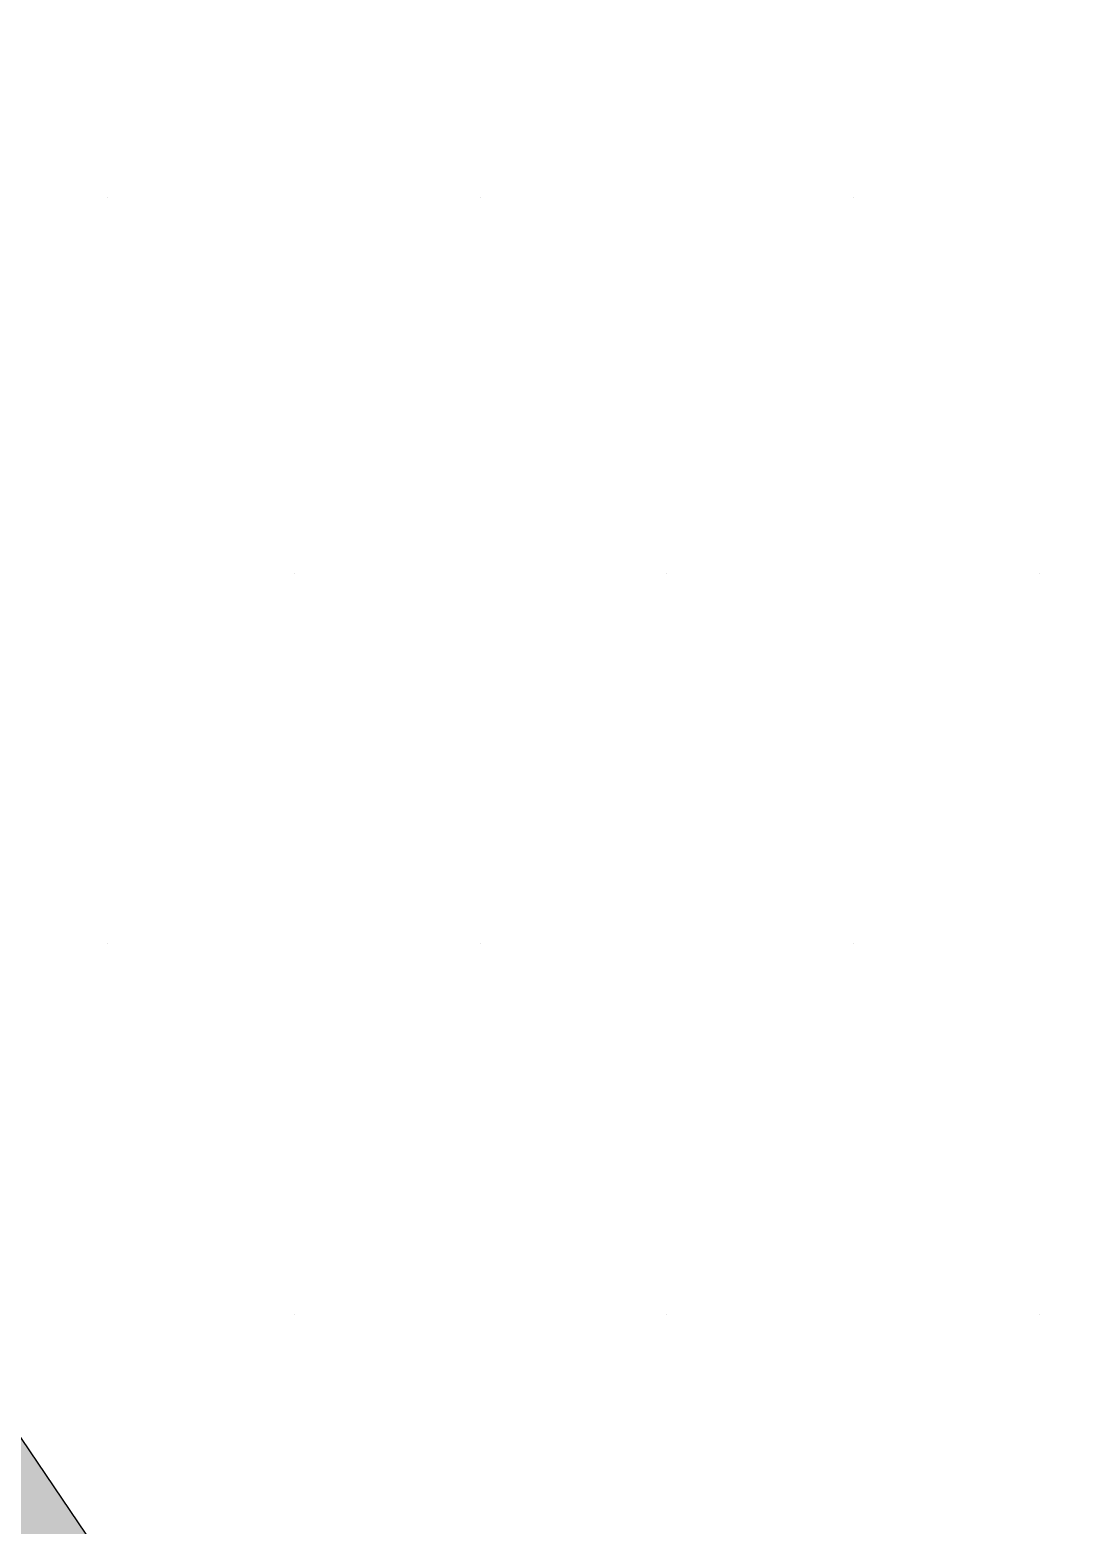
# Paper-space layout 'TOP_A1_00200_01-01-2017_MODELE' of a CAD drawing. Header units: millimetres. Extents: x -52 to 293, y -3 to 294.
# Drawn here: x -22.1408 to -21.885, y 70.6541 to 71.0223 of the extents above; entities that cross this region are included whole.
import ezdxf

# ---------------------------------------------------------------- set-up
doc = ezdxf.new("R2010")
doc.units = ezdxf.units.MM
doc.header["$LTSCALE"] = 2
doc.linetypes.add('CACHEX2', pattern=[0.75, 0.5, -0.25])
for name, color, linetype in [('CALQUE_7', 4, 'Continuous'), ('CARTOUCHE', 7, 'Continuous'), ('rosace', 7, 'Continuous')]:
    doc.layers.add(name, color=color, linetype=linetype)

# ---------------------------------------------------------------- blocks, each defined once
blk = doc.blocks.new('A$C715108E3')
at = {"layer": 'CALQUE_7', "color": 131}
for p, q in [((-13.36856, 0.9798), (-13.36856, 0.9798)), ((-13.27673, 0.9798), (-13.27673, 0.9798)), ((-13.18489, 0.9798), (-13.18489, 0.9798)), ((-13.32245, 0.88721), (-13.32245, 0.88721)), ((-13.231, 0.88721), (-13.231, 0.88721)), ((-13.13916, 0.88721), (-13.13916, 0.88721)), ((-13.36856, 0.79613), (-13.36856, 0.79613)), ((-13.27673, 0.79613), (-13.27673, 0.79613)), ((-13.18489, 0.79613), (-13.18489, 0.79613)), ((-13.32245, 0.70467), (-13.32245, 0.70467)), ((-13.231, 0.70467), (-13.231, 0.70467)), ((-13.13916, 0.70467), (-13.13916, 0.70467))]:
    blk.add_line(p, q, dxfattribs=at)
blk = doc.blocks.new('A$C581E6685')
at = {"layer": 'rosace'}
blk.add_hatch(color=142, dxfattribs=at).paths.add_polyline_path([(-45.3965, 37.48461), (-39.56664, 28.87035), (-39.34399, 28.54144), (-39.85188, 24.20638), (-36.94773, 25.48529), (-26.35664, 30.20323), (-36.18627, 24.07894), (-38.27461, 22.22355), (-38.13368, 21.21321), (-33.63633, 11.18454), (-39.53928, 21.4709), (-40.65251, 23.24046), (-42.06149, 23.35253), (-53.10724, 18.37671), (-43.39718, 24.48563), (-40.4756, 26.22595), (-40.684, 26.88939)])
at = {"layer": 'rosace', "color": 142}
blk.add_lwpolyline([(-45.3965, 37.48461), (-39.34343, 28.54144), (-39.85188, 24.20638), (-36.94773, 25.48529), (-26.35664, 30.20323), (-36.18571, 24.07894), (-38.27387, 22.22355), (-38.13368, 21.21321), (-33.63576, 11.18454), (-39.53928, 21.4709), (-40.65176, 23.24046), (-42.06149, 23.35253), (-53.10724, 18.37671), (-43.39643, 24.48563), (-40.4756, 26.22595), (-40.68362, 26.88939)], close=True, dxfattribs=at)
at = {"layer": 'rosace', "color": 32, "linetype": 'CACHEX2', "ltscale": 1.5}
blk.add_ellipse((-38.05384, 23.81385), major_axis=(-19.03106, -3.53396), ratio=0.590567, dxfattribs=at)
at = {"layer": 'CARTOUCHE'}
blk.add_blockref('A$C715108E3', (-31.67392, 36.3189), dxfattribs=at)

psp = doc.layouts.new('TOP_A1_00200_01-01-2017_MODELE')

# ---------------------------------------------------------------- block references
at = {"layer": 'CARTOUCHE'}
psp.add_blockref('A$C581E6685', (22.92082, 33.68238), dxfattribs=at)

doc.saveas('drawing.dxf')
